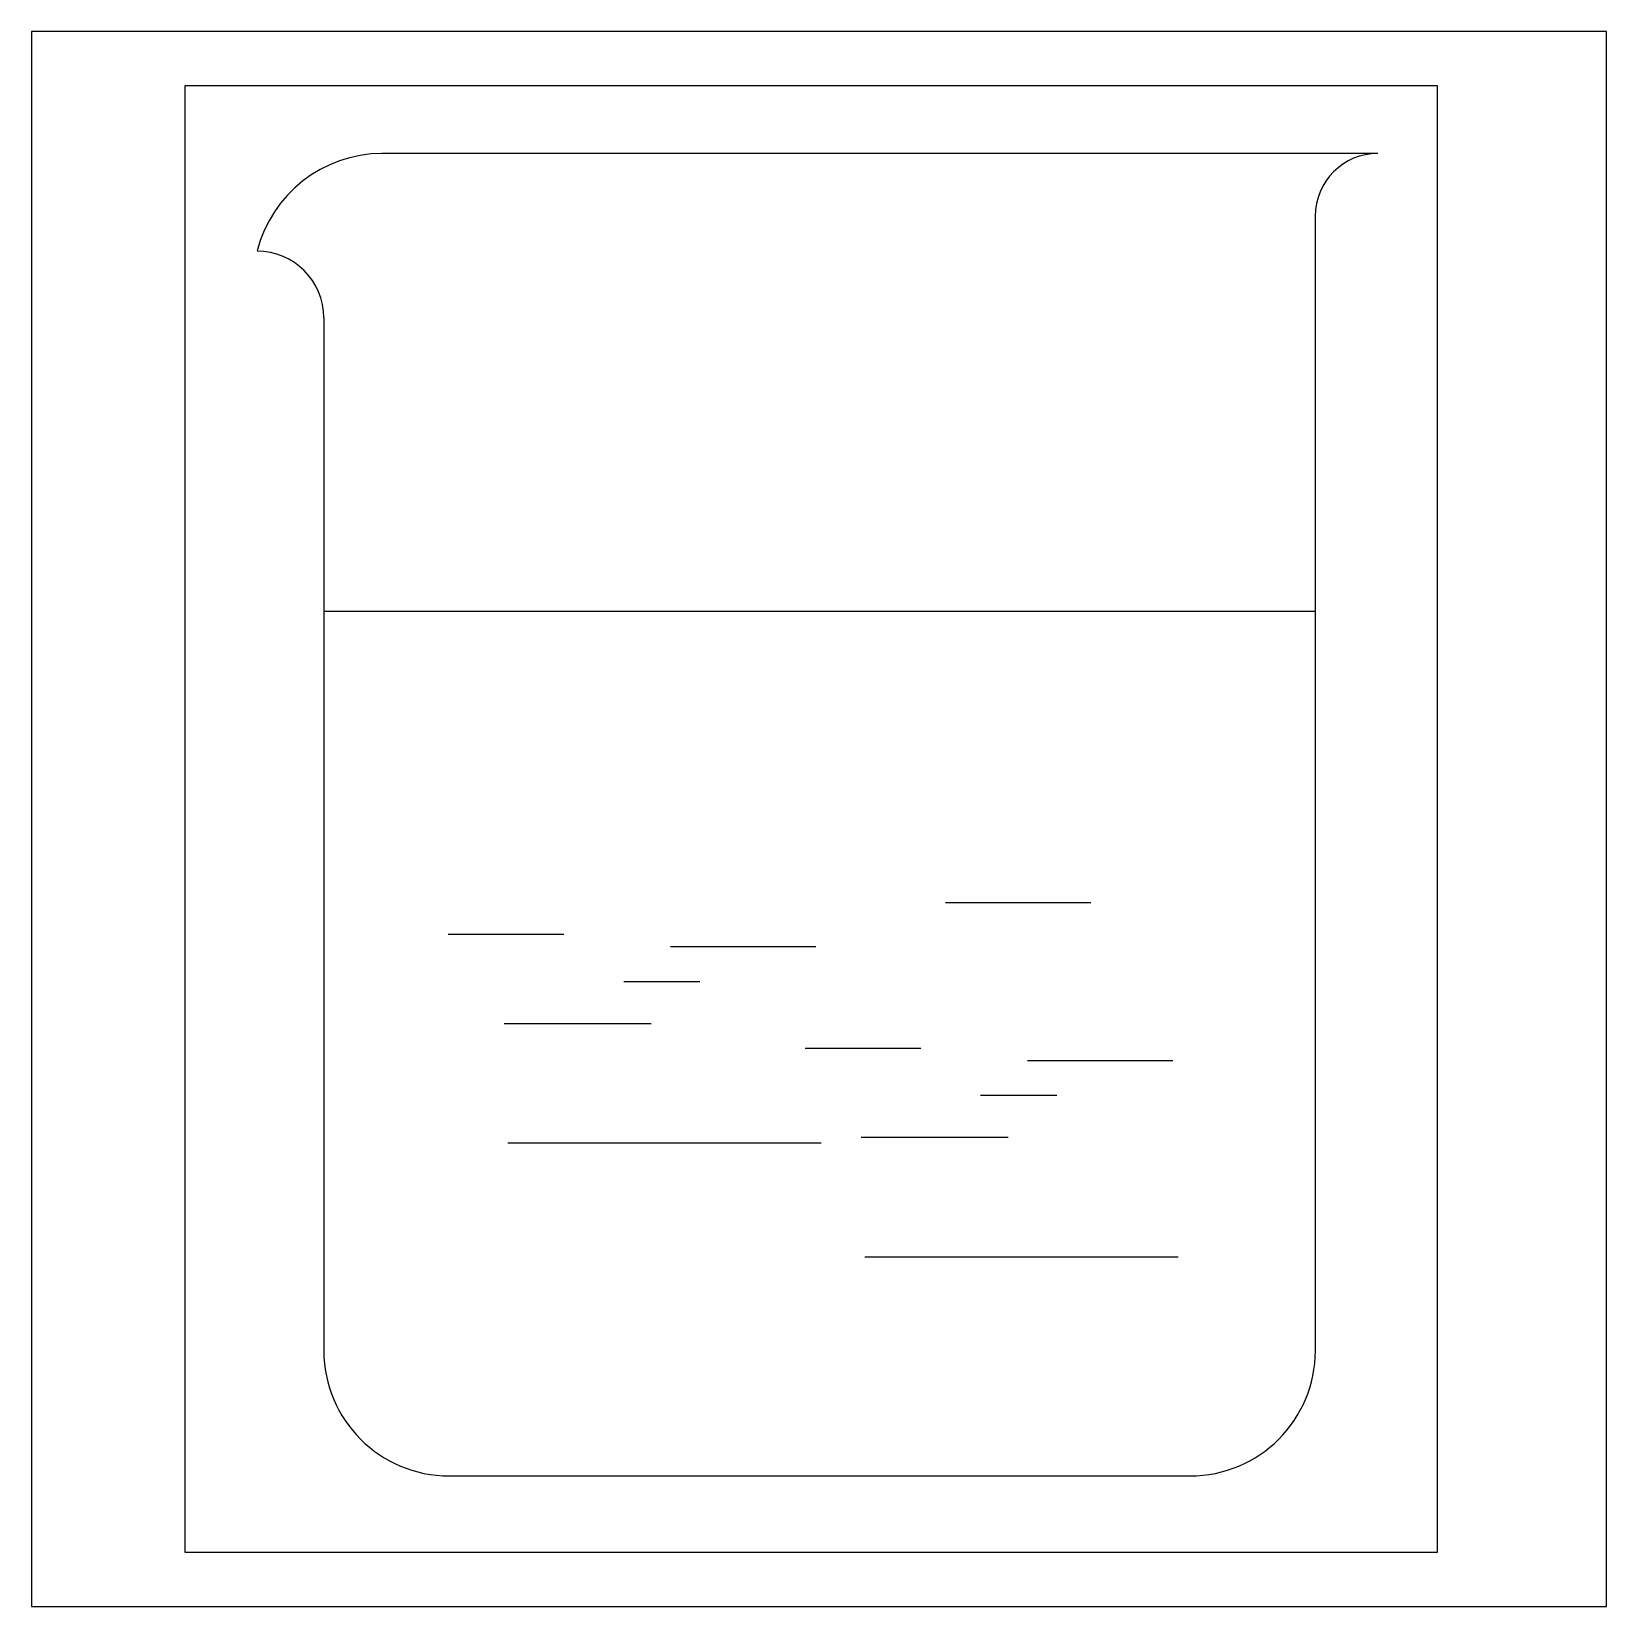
# Model space of a CAD drawing. Header units: millimetres. Extents: x 0 to 1000, y 0 to 1000.
import ezdxf

# ---------------------------------------------------------------- set-up
doc = ezdxf.new("R2010")
doc.units = ezdxf.units.MM
doc.layers.get('0').update_dxf_attribs({"color": 2})
doc.layers.add('1', color=1, linetype='Continuous')
doc.layers.add('3', color=7, linetype='Continuous')

msp = doc.modelspace()

# ---------------------------------------------------------------- linework, layer by layer
at = {"color": 2}
msp.add_lwpolyline([(0, 0), (1000, 0), (1000, 1000), (0, 1000)], close=True, dxfattribs=at)
at = {"layer": '1', "color": 1}
for p, q in [((892.6, 965.6), (97.4, 965.6)), ((97.4, 965.6), (97.4, 34.4)), ((892.6, 34.4), (892.6, 965.6)), ((97.4, 34.4), (892.6, 34.4))]:
    msp.add_line(p, q, dxfattribs=at)
at = {"layer": '3'}
for p, q in [((854.9, 922.6), (222.4, 922.6)), ((841.7, 922.6), (841.7, 922.6)), ((815.1, 882.8), (815.1, 162.5)), ((185.7, 818.2), (185.7, 215.5)), ((185.7, 818.2), (185.7, 162.5)), ((185.7, 631.9), (815.1, 631.9)), ((580.4, 447), (672.6, 447)), ((264.6, 426.8), (337.9, 426.8)), ((405.7, 419), (497.9, 419)), ((376, 396.9), (424.4, 396.9)), ((300.2, 370.2), (393.5, 370.2)), ((491.3, 354.5), (564.6, 354.5)), ((632.4, 346.7), (724.6, 346.7)), ((602.6, 324.6), (651.1, 324.6)), ((302.4, 294.4), (501.4, 294.4)), ((526.8, 297.9), (620.2, 297.9)), ((529.1, 222.1), (728.1, 222.1)), ((265.2, 82.9), (735.6, 82.9))]:
    msp.add_line(p, q, dxfattribs=at)
for centre, radius, start, end in [((223, 840.3), 82.3, 90.444, 165.6676), ((854.9, 882.8), 39.8, 90, 180), ((143.2, 818.2), 42.4, 0, 89.9046), ((265.2, 162.5), 79.6, 180, 270), ((735.6, 162.5), 79.6, 270, 0)]:
    msp.add_arc(centre, radius, start, end, dxfattribs=at)

doc.saveas('drawing.dxf')
